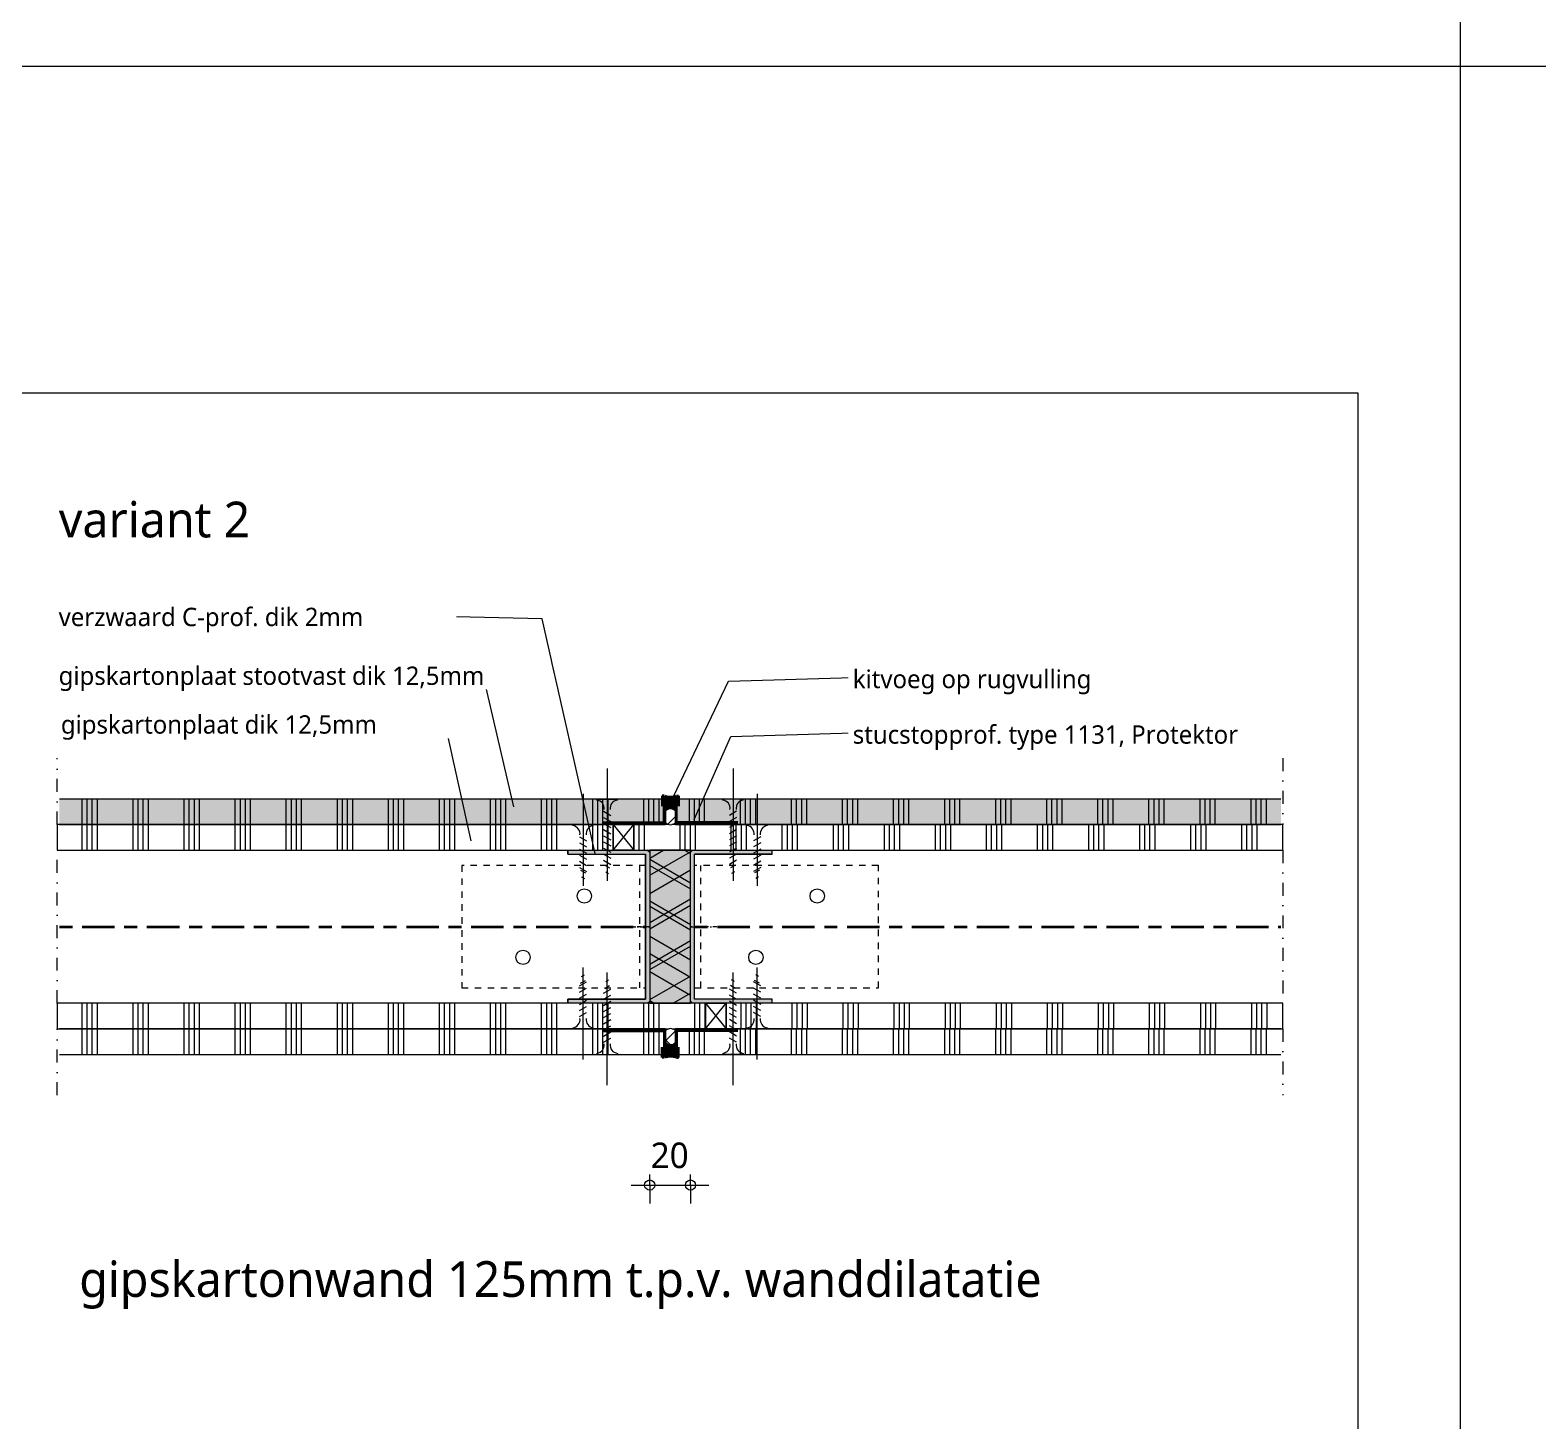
# Model space of a CAD drawing. Header units: millimetres. Extents: x -617 to 12931, y -7813 to -1363.
# Drawn here: x 811 to 1549, y -6991 to -6311 of the extents above; entities that cross this region are included whole.
import ezdxf

# ---------------------------------------------------------------- set-up
doc = ezdxf.new("R2010")
doc.units = ezdxf.units.MM
for name, pattern in [('Center', [31.75, 6.35, -4.7625, 15.875, -4.7625]), ('Dash', [6.35, 3.175, -3.175]), ('Dash dot', [15.875, 6.35, -4.7625, 0, -4.7625]), ('Streep-stip _ detail', [4, 2, -1, 0, -1])]:
    doc.linetypes.add(name, pattern=pattern)
for name, color, linetype, lineweight in [('A-ANNO-DIMS', 211, 'Continuous', 13), ('A-ANNO-DIMS-5', 211, 'Continuous', 13), ('A-ANNO-IDEN', 131, 'Continuous', 18), ('A-DETL', 90, 'Continuous', 13), ('A-DETL-CNTR', 5, 'Center', 35), ('A-DETL-GENF', 92, 'Continuous', 18), ('G-ANNO-TEXT', 231, 'Continuous', 13)]:
    doc.layers.add(name, color=color, linetype=linetype, lineweight=lineweight)
doc.styles.add('Segoe UI_2', font='segoeui.ttf', dxfattribs={"height": 9})
doc.styles.add('Segoe UI_3', font='segoeui.ttf', dxfattribs={"height": 12.5})
doc.styles.add('Segoe UI_4', font='segoeui.ttf', dxfattribs={"height": 17.5})
doc.dimstyles.new('2_5_mm', dxfattribs={"dimscale": 304.8, "dimtxt": 13.092049, "dimasz": 0.016404, "dimexe": 0.029528, "dimexo": 0.0625, "dimgap": 0.014764, "dimtad": 1, "dimdec": 0, "dimzin": 0, "dimdsep": 46, "dimtxsty": 'Segoe UI_3', "dimblk1": 'DOTBLANK', "dimblk2": 'DOTBLANK', "dimsah": 1, "dimcen": 0.09, "dimdle": 0.029528, "dimazin": 0, "dimtfac": 1, "dimtdec": 4, "dimtix": 1, "dimtmove": 0, "dimatfit": 3, "dimfxl": 0.029528, "dimfxlon": 1, "dimtvp": 1, "dimtfill": 1, "dimtolj": 1, "dimtzin": 0, "dimarcsym": 2})

# ---------------------------------------------------------------- blocks, each defined once
blk = doc.blocks.new('40  gipsplaat - stootvast D12_5-V448-22_1 Principedetails metalstud')
at = {"layer": 'A-DETL-GENF'}
blk.add_hatch(color=256, dxfattribs=at).paths.add_polyline_path([(1, 0), (297.5, 0), (297.5, 12.5), (1, 12.5)])
at = {"layer": 'A-DETL-GENF', "lineweight": 13}
h = blk.add_hatch(dxfattribs=at)
h.set_pattern_fill('FP_549', color=256, style=0, pattern_type=2)
h.set_pattern_definition([(90, (-813.956, 6699.517), (-25, 1e-15), []), (90, (-811.456, 6699.517), (-25, 1e-15), []), (90, (-808.956, 6699.517), (-25, 1e-15), []), (90, (-806.456, 6699.517), (-25, 1e-15), [])])
h.paths.add_polyline_path([(1, 0), (297.5, 0), (297.5, 12.5), (1, 12.5)])
at = {"layer": 'A-DETL-GENF'}
for p, q in [((297.5, 12.5), (1, 12.5)), ((297.5, 12.5), (1, 12.5)), ((297.5, 0), (297.5, 12.5)), ((297.5, 0), (297.5, 12.5)), ((1, 0), (272.19, 0)), ((272.24, 0), (282.19, 0)), ((272.24, 0), (282.19, 0)), ((282.19, 0), (297.5, 0))]:
    blk.add_line(p, q, dxfattribs=at)
blk = doc.blocks.new('40  gipsplaat - D12_5-2957592-22_1 Principedetails metalstud')
at = {"layer": 'A-DETL-GENF', "lineweight": 13}
h = blk.add_hatch(dxfattribs=at)
h.set_pattern_fill('FP_550', color=256, style=0, pattern_type=2)
h.set_pattern_definition([(90, (-813.956, 6812.017), (-25, 1e-15), []), (90, (-811.456, 6812.017), (-25, 1e-15), []), (90, (-808.956, 6812.017), (-25, 1e-15), []), (90, (-806.456, 6812.017), (-25, 1e-15), [])])
h.paths.add_polyline_path([(95.93, 0), (297.5, 0), (297.5, 12.5), (1, 12.5), (1, 0)])
at = {"layer": 'A-DETL-GENF'}
for p, q in [((297.5, 12.5), (1, 12.5)), ((297.5, 0), (297.5, 12.5)), ((297.5, 0), (297.5, 12.5)), ((1, 0), (297.5, 0)), ((1, 0), (297.5, 0))]:
    blk.add_line(p, q, dxfattribs=at)
blk = doc.blocks.new('22 verzwaard metalstud profiel - 75 mm-V449-22_1 Principedetails metalstud')
at = {"layer": 'A-DETL-GENF'}
blk.add_hatch(color=256, dxfattribs=at).paths.add_polyline_path([(-37.5, -7.37), (-37.5, -40), (-35.5, -40), (-35.5, -2), (35.5, -2), (35.5, -40), (37.5, -40), (37.5, -1), (36.5, 0), (-36.5, 0), (-37.5, -1)])
for p, q in [((-36.5, 0), (-37.5, -1)), ((-37.5, -1), (-36.5, 0)), ((37.5, -1), (36.5, 0)), ((-37.5, -7.37), (-37.5, -17.37)), ((-37.5, -17.37), (-37.5, -7.37)), ((-35.5, -2), (35.5, -2)), ((-35.5, -40), (-35.5, -2)), ((-35.5, -40), (-35.5, -2)), ((-35.5, -2), (35.5, -2)), ((35.5, -2), (35.5, -40)), ((35.5, -40), (35.5, -2)), ((37.5, -1), (36.5, 0)), ((-37.5, -40), (-35.5, -40)), ((-37.5, -40), (-35.5, -40)), ((35.5, -40), (37.5, -40)), ((35.5, -40), (37.5, -40))]:
    blk.add_line(p, q, dxfattribs=at)
blk = doc.blocks.new('40  gipsplaat - stootvast D12_5-V450-22_1 Principedetails metalstud')
at = {"layer": 'A-DETL-GENF'}
blk.add_hatch(color=256, dxfattribs=at).paths.add_polyline_path([(263.41, 0), (296.31, 0), (296.31, 12.5), (0, 12.5), (0, 0), (28.32, 0)])
at = {"layer": 'A-DETL-GENF', "lineweight": 13}
h = blk.add_hatch(dxfattribs=at)
h.set_pattern_fill('FP_551', color=256, style=0, pattern_type=2)
h.set_pattern_definition([(90, (-1116.648, 6699.517), (-25, 1e-15), []), (90, (-1114.148, 6699.517), (-25, 1e-15), []), (90, (-1111.648, 6699.517), (-25, 1e-15), []), (90, (-1109.148, 6699.517), (-25, 1e-15), [])])
h.paths.add_polyline_path([(296.31, 0), (296.31, 12.5), (0, 12.5), (0, 0), (263.41, 0)])
at = {"layer": 'A-DETL-GENF'}
for p, q in [((296.31, 12.5), (0, 12.5)), ((0, 12.5), (0, 1.03)), ((296.31, 12.5), (0, 12.5)), ((0, 1.03), (0, 0)), ((0, 1.03), (0, 0)), ((0, 0), (296.31, 0))]:
    blk.add_line(p, q, dxfattribs=at)
blk = doc.blocks.new('40  gipsplaat - D12_5-V451-22_1 Principedetails metalstud')
at = {"layer": 'A-DETL-GENF', "lineweight": 13}
h = blk.add_hatch(dxfattribs=at)
h.set_pattern_fill('FP_552', color=256, style=0, pattern_type=2)
h.set_pattern_definition([(90, (-1116.648, 6812.017), (-25, 1e-15), []), (90, (-1114.148, 6812.017), (-25, 1e-15), []), (90, (-1111.648, 6812.017), (-25, 1e-15), []), (90, (-1109.148, 6812.017), (-25, 1e-15), [])])
h.paths.add_polyline_path([(296.31, 0), (296.31, 12.5), (0, 12.5), (0, 0), (263.41, 0)])
at = {"layer": 'A-DETL-GENF'}
for p, q in [((14.67, 12.5), (0, 12.5)), ((0, 12.5), (0, 11.47)), ((0, 12.5), (0, 11.47)), ((0, 11.47), (0, 0)), ((24.67, 12.5), (14.67, 12.5)), ((24.67, 12.5), (14.67, 12.5)), ((296.31, 12.5), (24.67, 12.5)), ((0, 0), (296.31, 0)), ((0, 0), (296.31, 0))]:
    blk.add_line(p, q, dxfattribs=at)
blk = doc.blocks.new('00 afbreeklijn 1 s l - Type 1-V442-22_1 Principedetails metalstud')
at = {"layer": 'A-DETL-GENF', "linetype": 'Dash dot'}
for p, q in [((12.5, 0), (-20, 0)), ((100, 0), (25, 0)), ((145, 0), (112.5, 0))]:
    blk.add_line(p, q, dxfattribs=at)
blk = doc.blocks.new('22 verzwaard metalstud profiel - 75 mm-V452-22_1 Principedetails metalstud')
at = {"layer": 'A-DETL-GENF'}
blk.add_hatch(color=256, dxfattribs=at).paths.add_polyline_path([(-37.5, 17.76), (-37.5, 1), (-36.5, 0), (36.5, 0), (37.5, 1), (37.5, 40), (35.5, 40), (35.5, 2), (-35.5, 2), (-35.5, 40), (-37.5, 40)])
for p, q in [((-35.5, 40), (-37.5, 40)), ((-37.5, 40), (-35.5, 40)), ((-35.5, 2), (-35.5, 40)), ((-35.5, 40), (-35.5, 2)), ((37.5, 40), (35.5, 40)), ((35.5, 40), (35.5, 2)), ((35.5, 40), (35.5, 2)), ((35.5, 40), (37.5, 40)), ((37.5, 7.81), (37.5, 17.76)), ((37.5, 17.76), (37.5, 7.81)), ((-37.5, 1), (-36.5, 0)), ((-37.5, 1), (-36.5, 0)), ((35.5, 2), (-35.5, 2)), ((-35.5, 2), (35.5, 2)), ((36.5, 0), (37.5, 1)), ((37.5, 1), (36.5, 0))]:
    blk.add_line(p, q, dxfattribs=at)
blk = doc.blocks.new('40  gipsplaat - D12_5-V473-22_1 Principedetails metalstud')
at = {"layer": 'A-DETL-GENF', "lineweight": 13}
h = blk.add_hatch(dxfattribs=at)
h.set_pattern_fill('FP_581', color=256, style=0, pattern_type=2)
h.set_pattern_definition([(90, (-1141.32, 6799.517), (-25, 1e-15), []), (90, (-1138.82, 6799.517), (-25, 1e-15), []), (90, (-1136.32, 6799.517), (-25, 1e-15), []), (90, (-1133.82, 6799.517), (-25, 1e-15), [])])
h.paths.add_polyline_path([(0, 0), (272.63, 0), (272.63, 12.5), (0, 12.5)])
at = {"layer": 'A-DETL-GENF'}
for p, q in [((272.63, 12.5), (0, 12.5)), ((0, 12.5), (0, 0)), ((272.63, 12.5), (0, 12.5)), ((0, 12.5), (0, 0)), ((272.63, 0), (272.63, 12.5)), ((272.63, 0), (272.63, 12.5)), ((0, 0), (272.63, 0)), ((0, 0), (272.63, 0))]:
    blk.add_line(p, q, dxfattribs=at)
blk = doc.blocks.new('40  gipsplaat - D12_5-V474-22_1 Principedetails metalstud')
at = {"layer": 'A-DETL-GENF', "lineweight": 13}
h = blk.add_hatch(dxfattribs=at)
h.set_pattern_fill('FP_582', color=256, style=0, pattern_type=2)
h.set_pattern_definition([(90, (-813.956, 6799.517), (-25, 1e-15), []), (90, (-811.456, 6799.517), (-25, 1e-15), []), (90, (-808.956, 6799.517), (-25, 1e-15), []), (90, (-806.456, 6799.517), (-25, 1e-15), [])])
h.paths.add_polyline_path([(0, 0), (299.5, 0), (299.79, 0.07), (300.6, 0.07), (300.89, 0), (317.37, 0), (317.37, 12.5), (0, 12.5)])
at = {"layer": 'A-DETL-GENF'}
for p, q in [((290, 12.5), (0, 12.5)), ((0, 12.5), (0, 0)), ((290, 12.5), (0, 12.5)), ((0, 12.5), (0, 0)), ((309.97, 12.5), (290, 12.5)), ((317.37, 12.5), (309.97, 12.5)), ((317.37, 12.5), (309.97, 12.5)), ((317.37, 0), (317.37, 12.5)), ((317.37, 0), (317.37, 12.5)), ((0, 0), (299.5, 0)), ((0, 0), (299.5, 0)), ((300.89, 0), (317.37, 0)), ((300.89, 0), (317.37, 0))]:
    blk.add_line(p, q, dxfattribs=at)
blk = doc.blocks.new('20 klos p - Voorliggend-4383766-22_1 Principedetails metalstud')
at = {"layer": 'A-DETL-GENF'}
for p, q in [((10, 12.5), (0, 12.5)), ((0, 12.5), (0, 0)), ((0, 0), (10, 12.5)), ((0, 12.5), (10, 0)), ((10, 0), (10, 12.5)), ((0, 0), (10, 0))]:
    blk.add_line(p, q, dxfattribs=at)
blk = doc.blocks.new('40  gipsplaat - D12_5-V477-22_1 Principedetails metalstud')
at = {"layer": 'A-DETL-GENF', "lineweight": 13}
h = blk.add_hatch(dxfattribs=at)
h.set_pattern_fill('FP_585', color=256, style=0, pattern_type=2)
h.set_pattern_definition([(90, (-1096.143, 6712.017), (-25, 1e-15), []), (90, (-1093.643, 6712.017), (-25, 1e-15), []), (90, (-1091.143, 6712.017), (-25, 1e-15), []), (90, (-1088.643, 6712.017), (-25, 1e-15), [])])
h.paths.add_polyline_path([(27.78, 0), (317.81, 0), (317.81, 12.5), (18.7, 12.5), (18.41, 12.43), (17.6, 12.43), (17.31, 12.5), (0, 12.5), (0, 0), (20.5, 0)])
at = {"layer": 'A-DETL-GENF'}
for p, q in [((17.31, 12.5), (0, 12.5)), ((0, 12.5), (0, 0)), ((17.31, 12.5), (0, 12.5)), ((0, 12.5), (0, 0)), ((317.81, 12.5), (18.7, 12.5)), ((317.81, 12.5), (18.7, 12.5)), ((317.81, 0), (317.81, 12.5)), ((317.81, 0), (317.81, 12.5)), ((0, 0), (7.81, 0)), ((0, 0), (7.81, 0)), ((7.81, 0), (27.78, 0)), ((27.78, 0), (317.81, 0)), ((27.78, 0), (317.81, 0))]:
    blk.add_line(p, q, dxfattribs=at)
blk = doc.blocks.new('40  gipsplaat - D12_5-V478-22_1 Principedetails metalstud')
at = {"layer": 'A-DETL-GENF', "lineweight": 13}
h = blk.add_hatch(dxfattribs=at)
h.set_pattern_fill('FP_586', color=256, style=0, pattern_type=2)
h.set_pattern_definition([(90, (-813.956, 6712.017), (-25, 1e-15), []), (90, (-811.456, 6712.017), (-25, 1e-15), []), (90, (-808.956, 6712.017), (-25, 1e-15), []), (90, (-806.456, 6712.017), (-25, 1e-15), [])])
h.paths.add_polyline_path([(0, 0), (272.1875, 0), (272.1875, 12.5), (0, 12.5)])
at = {"layer": 'A-DETL-GENF'}
for p, q in [((272.1875, 12.5), (0, 12.5)), ((0, 12.5), (0, 0)), ((272.1875, 12.5), (0, 12.5)), ((0, 12.5), (0, 0)), ((272.1875, 0), (272.1875, 12.5)), ((272.1875, 0), (272.1875, 12.5)), ((0, 0), (272.1875, 0)), ((0, 0), (272.1875, 0))]:
    blk.add_line(p, q, dxfattribs=at)
blk = doc.blocks.new('42 stucstopprofiel droogbouw - type 1131-V158-22_1 Principedetails metalstud')
at = {"layer": 'A-DETL-GENF', "lineweight": 35}
for p, q in [((0, 14), (-0.99, 14)), ((-0.99, 14), (-0.99, 9)), ((0, 1), (0, 14)), ((-30, 1), (0, 1))]:
    blk.add_line(p, q, dxfattribs=at)
blk = doc.blocks.new('42 stucstopprofiel droogbouw - type 1131-V218-22_1 Principedetails metalstud')
at = {"layer": 'A-DETL-GENF', "lineweight": 35}
for p, q in [((-30, -1), (0, -1)), ((0, -1), (0, -14)), ((-0.99, -14), (-0.99, -9)), ((0, -14), (-0.99, -14))]:
    blk.add_line(p, q, dxfattribs=at)
blk = doc.blocks.new('30 L-anker plat a e - 90x60-V520-22_1 Principedetails metalstud')
at = {"layer": 'A-DETL-GENF', "linetype": 'Dash'}
for p, q in [((35, 90), (-25, 90)), ((-25, 90), (-25, 0)), ((35, 0), (35, 90)), ((35, 3), (-25, 3)), ((35, 0), (-25, 0))]:
    blk.add_line(p, q, dxfattribs=at)
at = {"layer": 'A-DETL-GENF', "linetype": 'Streep-stip _ detail', "lineweight": 13}
for p, q in [((5, 15), (5, -2)), ((5, -21.97), (5, -30))]:
    blk.add_line(p, q, dxfattribs=at)
at = {"layer": 'A-DETL-GENF', "lineweight": 13}
for centre in [(-10, 60), (20, 30)]:
    blk.add_circle(centre, 3.5, dxfattribs=at)
blk = doc.blocks.new('30 kitvoeg op rugvulling - holle kitvoeg 5mm-4457906-22_1 Principedetails metalstud')
at = {"layer": 'A-DETL-GENF', "lineweight": 13}
h = blk.add_hatch(dxfattribs=at)
h.set_pattern_fill('FP_639', color=256, style=0, pattern_type=2)
h.set_pattern_definition([(225, (1126.648, -6685.325), (10.606602, -10.606602), []), (315, (1126.648, -6685.325), (10.606602, 10.606602), [])])
h.paths.add_polyline_path([(2.1, 14.26), (1.31, 14.07), (0.6, 13.69), (0, 13.16), (0, 7.58), (0.6, 7.04), (1.31, 6.67), (2.1, 6.48), (2.9, 6.48), (3.69, 6.67), (4.4, 7.04), (5, 7.58), (5, 13.16), (4.4, 13.69), (3.69, 14.07), (2.9, 14.26)])
blk.add_hatch(color=256, dxfattribs=at).paths.add_polyline_path([(5, 7.58), (4.4, 7.04), (3.69, 6.67), (2.9, 6.48), (2.1, 6.48), (1.31, 6.67), (0.6, 7.04), (0, 7.58), (0, 0), (1.67, 0.44), (3.33, 0.44), (5, 0), (5, 7.04)])
for p, q in [((0, 13.16), (0, 7.58)), ((5, 7.58), (5, 13.16))]:
    blk.add_line(p, q, dxfattribs=at)
at = {"layer": 'A-DETL-GENF'}
for p, q in [((0, 7.58), (0, 0)), ((5, 0), (5, 7.58))]:
    blk.add_line(p, q, dxfattribs=at)
at = {"layer": 'A-DETL-GENF', "lineweight": 13}
for centre, start, end in [((2.5, 10.95), 41.40962, 138.59038), ((2.5, 9.78), 221.40962, 318.59038)]:
    blk.add_arc(centre, 3.33, start, end, dxfattribs=at)
at = {"layer": 'A-DETL-GENF'}
blk.add_open_spline([(0, 0), (0.56, 0.22), (1.67, 0.52), (3.33, 0.52), (4.44, 0.22), (5, 0)], degree=3, dxfattribs=at)
blk = doc.blocks.new('30 L-anker plat a e - 90x60-V521-22_1 Principedetails metalstud')
at = {"layer": 'A-DETL-GENF', "linetype": 'Dash'}
for p, q in [((35, 90), (-25, 90)), ((-25, 90), (-25, 0)), ((35, 0), (35, 90)), ((35, 3), (-25, 3)), ((35, 0), (-25, 0))]:
    blk.add_line(p, q, dxfattribs=at)
at = {"layer": 'A-DETL-GENF', "linetype": 'Streep-stip _ detail', "lineweight": 13}
for p, q in [((5, 15), (5, -2.03)), ((5, -22), (5, -30))]:
    blk.add_line(p, q, dxfattribs=at)
at = {"layer": 'A-DETL-GENF', "lineweight": 13}
for centre in [(-10, 60), (20, 30)]:
    blk.add_circle(centre, 3.5, dxfattribs=at)
blk = doc.blocks.new('30 kitvoeg op rugvulling - holle kitvoeg 5mm-4457907-22_1 Principedetails metalstud')
at = {"layer": 'A-DETL-GENF', "lineweight": 13}
blk.add_hatch(color=256, dxfattribs=at).paths.add_polyline_path([(5, 0), (3.33, -0.44), (1.67, -0.44), (0, 0), (0, -7.58), (0.6, -7.04), (1.31, -6.67), (2.1, -6.48), (2.9, -6.48), (3.69, -6.67), (4.4, -7.04), (5, -7.58), (5, -7.04)])
h = blk.add_hatch(dxfattribs=at)
h.set_pattern_fill('FP_640', color=256, style=0, pattern_type=2)
h.set_pattern_definition([(225, (1126.648, -6813.709), (10.606602, -10.606602), []), (315, (1126.648, -6813.709), (10.606602, 10.606602), [])])
h.paths.add_polyline_path([(2.9, -6.48), (2.1, -6.48), (1.31, -6.67), (0.6, -7.04), (0, -7.58), (0, -13.16), (0.6, -13.69), (1.31, -14.07), (2.1, -14.26), (2.9, -14.26), (3.69, -14.07), (4.4, -13.69), (5, -13.16), (5, -7.58), (4.4, -7.04), (3.69, -6.67)])
at = {"layer": 'A-DETL-GENF'}
for p, q in [((0, 0), (0, -7.58)), ((5, -7.58), (5, 0))]:
    blk.add_line(p, q, dxfattribs=at)
at = {"layer": 'A-DETL-GENF', "lineweight": 13}
for p, q in [((0, -7.58), (0, -13.16)), ((5, -13.16), (5, -7.58))]:
    blk.add_line(p, q, dxfattribs=at)
for centre, start, end in [((2.5, -9.78), 41.40962, 138.59038), ((2.5, -10.95), 221.40962, 318.59038)]:
    blk.add_arc(centre, 3.33, start, end, dxfattribs=at)
at = {"layer": 'A-DETL-GENF'}
blk.add_open_spline([(5, 0), (4.44, -0.22), (3.33, -0.52), (1.67, -0.52), (0.56, -0.22), (0, 0)], degree=3, dxfattribs=at)
blk = doc.blocks.new('00 schroef s e - 30mm-2157679-22_1 Principedetails metalstud')
at = {"layer": 'A-DETL-GENF'}
for p, q in [((-15.02, 0), (30, 0)), ((0, -5), (0, 5)), ((0.48, 5), (0, 5)), ((5.98, -1.75), (7.98, 1.75)), ((8.98, -1.75), (10.98, 1.75)), ((8.98, -1.75), (10.98, 1.75)), ((11.98, -1.75), (13.98, 1.75)), ((14.98, -1.75), (16.98, 1.75)), ((17.98, -1.75), (19.98, 1.75)), ((20.98, -1.75), (22.98, 1.75)), ((22.3, -1.22), (23.7, 1.22)), ((25.6, -0.7), (26.4, 0.7)), ((0.48, -5), (0, -5))]:
    blk.add_line(p, q, dxfattribs=at)
for centre, radius, start, end in [((4.48, 5.51), 4.03, 187.28672, 278.68299), ((4.59, -5.65), 4.16, 83.05422, 170.97608)]:
    blk.add_arc(centre, radius, start, end, dxfattribs=at)
blk = doc.blocks.new('00 schroef s e - 40mm-2174073-22_1 Principedetails metalstud')
at = {"layer": 'A-DETL-GENF'}
for p, q in [((-15.02, 0), (40, 0)), ((0, -5), (0, 5)), ((0.48, 5), (0, 5)), ((5.98, -1.75), (7.98, 1.75)), ((8.98, -1.75), (10.98, 1.75)), ((8.98, -1.75), (10.98, 1.75)), ((11.98, -1.75), (13.98, 1.75)), ((14.98, -1.75), (16.98, 1.75)), ((17.98, -1.75), (19.98, 1.75)), ((20.98, -1.75), (22.98, 1.75)), ((23.98, -1.75), (25.98, 1.75)), ((26.98, -1.75), (28.98, 1.75)), ((29.98, -1.75), (31.98, 1.75)), ((32.3, -1.22), (33.7, 1.22)), ((35.6, -0.7), (36.4, 0.7)), ((0.48, -5), (0, -5))]:
    blk.add_line(p, q, dxfattribs=at)
for centre, radius, start, end in [((4.48, 5.51), 4.03, 187.28672, 278.68299), ((4.59, -5.65), 4.16, 83.05422, 170.97608)]:
    blk.add_arc(centre, radius, start, end, dxfattribs=at)
blk = doc.blocks.new('00 schroef s e - 30mm-4332139-22_1 Principedetails metalstud')
at = {"layer": 'A-DETL-GENF'}
for p, q in [((0, 5), (0, -5)), ((0.48, 5), (0, 5)), ((5.98, 1.75), (7.98, -1.75)), ((8.98, 1.75), (10.98, -1.75)), ((8.98, 1.75), (10.98, -1.75)), ((11.98, 1.75), (13.98, -1.75)), ((14.98, 1.75), (16.98, -1.75)), ((17.98, 1.75), (19.98, -1.75)), ((20.98, 1.75), (22.98, -1.75)), ((22.3, 1.22), (23.7, -1.22)), ((25.6, 0.7), (26.4, -0.7)), ((-15.02, 0), (30, 0)), ((0.48, -5), (0, -5))]:
    blk.add_line(p, q, dxfattribs=at)
for centre, radius, start, end in [((4.59, 5.65), 4.16, 189.02392, 276.94578), ((4.48, -5.51), 4.03, 81.31701, 172.71328)]:
    blk.add_arc(centre, radius, start, end, dxfattribs=at)
blk = doc.blocks.new('00 schroef s e - 40mm-4332099-22_1 Principedetails metalstud')
at = {"layer": 'A-DETL-GENF'}
for p, q in [((0, 5), (0, -5)), ((0.48, 5), (0, 5)), ((5.98, 1.75), (7.98, -1.75)), ((8.98, 1.75), (10.98, -1.75)), ((8.98, 1.75), (10.98, -1.75)), ((11.98, 1.75), (13.98, -1.75)), ((14.98, 1.75), (16.98, -1.75)), ((17.98, 1.75), (19.98, -1.75)), ((20.98, 1.75), (22.98, -1.75)), ((23.98, 1.75), (25.98, -1.75)), ((26.98, 1.75), (28.98, -1.75)), ((29.98, 1.75), (31.98, -1.75)), ((32.3, 1.22), (33.7, -1.22)), ((35.6, 0.7), (36.4, -0.7)), ((-15.02, 0), (40, 0)), ((0.48, -5), (0, -5))]:
    blk.add_line(p, q, dxfattribs=at)
for centre, radius, start, end in [((4.59, 5.65), 4.16, 189.02392, 276.94578), ((4.48, -5.51), 4.03, 81.31701, 172.71328)]:
    blk.add_arc(centre, radius, start, end, dxfattribs=at)
blk = doc.blocks.new('42 isolatie - Type 1-3760052-22_1 Principedetails metalstud')
at = {"layer": 'A-DETL-GENF'}
blk.add_hatch(color=256, dxfattribs=at).paths.add_polyline_path([(75.28, 20.77), (0.28, 20.77), (0.28, 0.8), (75.28, 0.8)])
at = {"layer": 'A-DETL-GENF', "lineweight": 13}
h = blk.add_hatch(dxfattribs=at)
h.set_pattern_fill('FP_647', color=256, style=0, pattern_type=2)
h.set_pattern_definition([(60, (-2355.522, 120.812), (-17.3205, 10), []), (120, (-2355.522, 120.812), (-17.3205, -10), [])])
h.paths.add_polyline_path([(75.28, 20.77), (0.28, 20.77), (0.28, 0.8), (75.28, 0.8)])
h = blk.add_hatch(dxfattribs=at)
h.set_pattern_fill('FP_648', color=256, style=0, pattern_type=2)
h.set_pattern_definition([(60, (-2375.531, 120.812), (-12.99038, 7.5), []), (120, (-2375.531, 120.812), (-12.99038, -7.5), [])])
h.paths.add_polyline_path([(75.28, 20.77), (0.28, 20.77), (0.28, 0.8), (75.28, 0.8)])
at = {"layer": 'A-DETL-GENF'}
for p, q in [((75.28, 20.77), (0.28, 20.77)), ((0.28, 20.77), (0.28, 0.8)), ((75.28, 20.77), (0.28, 20.77)), ((0.28, 20.77), (0.28, 0.8)), ((75.28, 20.77), (0.28, 20.77)), ((0.28, 20.77), (0.28, 0.8)), ((75.28, 0.8), (75.28, 20.77)), ((75.28, 0.8), (75.28, 20.77)), ((75.28, 0.8), (75.28, 20.77)), ((0.28, 0.8), (75.28, 0.8)), ((0.28, 0.8), (75.28, 0.8)), ((0.28, 0.8), (75.28, 0.8))]:
    blk.add_line(p, q, dxfattribs=at)
blk = doc.blocks.new('DIMBLOCK264-22_1 Principedetails metalstud')
at = {"layer": 'A-ANNO-DIMS-5'}
for p, q in [((1113.96, -6876.01), (1113.96, -6867.01)), ((1133.96, -6876.01), (1133.96, -6867.01)), ((1104.96, -6876.01), (1142.96, -6876.01)), ((1113.96, -6876.01), (1113.96, -6885.01)), ((1133.96, -6876.01), (1133.96, -6885.01))]:
    blk.add_line(p, q, dxfattribs=at)
for centre in [(1113.96, -6876.01), (1133.96, -6876.01)]:
    blk.add_circle(centre, 2.5, dxfattribs=at)
at = {"layer": 'A-ANNO-DIMS-5', "color": 0, "insert": (1114.43, -6855.2), "char_height": 12.5, "width": 22.8516, "attachment_point": 1, "line_spacing_factor": 1.142579, "style": 'Segoe UI_3', "bg_fill": 3, "box_fill_scale": 1.25, "bg_fill_color": 9, "bg_fill_true_color": 13158600, "bg_fill_transparency": 0}
blk.add_mtext('20', dxfattribs=at)
blk = doc.blocks.new('_DotBlank')
at = {"color": 0, "linetype": 'ByBlock', "lineweight": -2}
blk.add_line((-0.5, 0), (-1, 0), dxfattribs=at)
blk.add_circle((0, 0), 0.5, dxfattribs=at)

msp = doc.modelspace()

# ---------------------------------------------------------------- linework, layer by layer
at = {"layer": 'A-ANNO-IDEN'}
for p, q in [((1061.36, -6598.85), (983.7, -6597.06)), ((1032.78, -6627.63), (1045.85, -6625.84)), ((1047.45, -6690.8), (1032.78, -6627.63)), ((1152.49, -6629.23), (1213.38, -6627.44)), ((1123.91, -6689.22), (1152.49, -6629.23)), ((1014.19, -6651.49), (990.1, -6649.71)), ((1026.48, -6707.48), (1014.19, -6651.49)), ((1135.77, -6697.1), (1153.61, -6656.42)), ((1153.61, -6656.42), (1213.38, -6654.63))]:
    msp.add_line(p, q, dxfattribs=at)
at = {"layer": 'A-DETL', "lineweight": 18}
for p, q in [((1510.71, -4843.15), (1510.71, -7813.15)), ((-589.29, -6328.15), (3610.71, -6328.15)), ((-539.29, -6488.15), (1460.71, -6488.15)), ((1460.71, -6488.15), (1460.71, -7763.15))]:
    msp.add_line(p, q, dxfattribs=at)
at = {"layer": 'A-DETL-CNTR'}
for p, q in [((824.96, -6749.52), (1111.96, -6749.52)), ((1135.96, -6749.52), (1422.96, -6749.52))]:
    msp.add_line(p, q, dxfattribs=at)

# ---------------------------------------------------------------- block references
at = {"layer": 'A-DETL-GENF', "linetype": 'Dash dot'}
for p, rotation in [((823.96, -6687.02), 269.9999999999999), ((1423.96, -6812.02), 89.99999999999989)]:
    msp.add_blockref('00 afbreeklijn 1 s l - Type 1-V442-22_1 Principedetails metalstud', p, dxfattribs=dict(at, rotation=rotation))
at = {"layer": 'A-DETL-GENF'}
for name, p, rotation in [('00 schroef s e - 40mm-2174073-22_1 Principedetails metalstud', (1093.14, -6687.02), 269.9999999999998), ('00 schroef s e - 40mm-4332099-22_1 Principedetails metalstud', (1154.77, -6687.02), 270.0000000000002), ('00 schroef s e - 30mm-2157679-22_1 Principedetails metalstud', (1081.35, -6699.52), 270.0000000000009), ('00 schroef s e - 30mm-4332139-22_1 Principedetails metalstud', (1166.56, -6699.52), 269.999999999999), ('22 verzwaard metalstud profiel - 75 mm-V452-22_1 Principedetails metalstud', (1113.96, -6749.52), 89.99999999999912), ('42 isolatie - Type 1-3760052-22_1 Principedetails metalstud', (1113.16, -6711.74), 270), ('22 verzwaard metalstud profiel - 75 mm-V449-22_1 Principedetails metalstud', (1133.96, -6749.52), 90.00000000000088), ('00 schroef s e - 30mm-4332139-22_1 Principedetails metalstud', (1081.35, -6799.52), 89.99999999999852), ('00 schroef s e - 40mm-4332099-22_1 Principedetails metalstud', (1093.14, -6812.02), 89.99999999999974), ('00 schroef s e - 40mm-2174073-22_1 Principedetails metalstud', (1154.77, -6812.02), 89.9999999999992), ('00 schroef s e - 30mm-2157679-22_1 Principedetails metalstud', (1166.56, -6799.52), 90.00000000000044)]:
    msp.add_blockref(name, p, dxfattribs=dict(at, rotation=rotation))
for name, p in [('40  gipsplaat - stootvast D12_5-V448-22_1 Principedetails metalstud', (823.96, -6699.52)), ('40  gipsplaat - stootvast D12_5-V450-22_1 Principedetails metalstud', (1126.65, -6699.52)), ('40  gipsplaat - D12_5-V478-22_1 Principedetails metalstud', (823.96, -6712.02)), ('20 klos p - Voorliggend-4383766-22_1 Principedetails metalstud', (1096.14, -6712.02)), ('40  gipsplaat - D12_5-V477-22_1 Principedetails metalstud', (1106.14, -6712.02)), ('40  gipsplaat - D12_5-V474-22_1 Principedetails metalstud', (823.96, -6799.52)), ('20 klos p - Voorliggend-4383766-22_1 Principedetails metalstud', (1141.32, -6799.52)), ('40  gipsplaat - D12_5-V473-22_1 Principedetails metalstud', (1151.32, -6799.52)), ('40  gipsplaat - D12_5-2957592-22_1 Principedetails metalstud', (823.96, -6812.02)), ('40  gipsplaat - D12_5-V451-22_1 Principedetails metalstud', (1126.65, -6812.02))]:
    msp.add_blockref(name, p, dxfattribs=at)
at = {"layer": 'A-DETL-GENF', "lineweight": 35}
for name, p in [('42 stucstopprofiel droogbouw - type 1131-V158-22_1 Principedetails metalstud', (1120.99, -6699.52)), ('42 stucstopprofiel droogbouw - type 1131-V218-22_1 Principedetails metalstud', (1120.99, -6799.52))]:
    msp.add_blockref(name, p, dxfattribs=at)
at = {"layer": 'A-DETL-GENF', "lineweight": 13, "rotation": 180}
for name, p in [('30 kitvoeg op rugvulling - holle kitvoeg 5mm-4457906-22_1 Principedetails metalstud', (1126.65, -6685.33)), ('30 kitvoeg op rugvulling - holle kitvoeg 5mm-4457907-22_1 Principedetails metalstud', (1126.65, -6813.71))]:
    msp.add_blockref(name, p, dxfattribs=at)
at = {"layer": 'A-DETL-GENF', "lineweight": 35, "rotation": 180}
for name, p in [('42 stucstopprofiel droogbouw - type 1131-V218-22_1 Principedetails metalstud', (1127.15, -6699.52)), ('42 stucstopprofiel droogbouw - type 1131-V158-22_1 Principedetails metalstud', (1127.15, -6799.52))]:
    msp.add_blockref(name, p, dxfattribs=at)
at = {"layer": 'A-DETL-GENF', "linetype": 'Streep-stip _ detail', "lineweight": 13}
for name, p, rotation in [('30 L-anker plat a e - 90x60-V520-22_1 Principedetails metalstud', (1111.96, -6754.52), 89.99999999999987), ('30 L-anker plat a e - 90x60-V521-22_1 Principedetails metalstud', (1135.96, -6744.52), 269.9999999999998)]:
    msp.add_blockref(name, p, dxfattribs=dict(at, rotation=rotation))

# ---------------------------------------------------------------- texts
at = {"layer": 'G-ANNO-TEXT', "color": 7, "char_height": 17.5, "attachment_point": 1, "style": 'Segoe UI_4'}
for s, insert, width in [('variant 2', (824.67, -6541.41), 113.8396), ('gipskartonwand 125mm t.p.v. wanddilatatie', (834.67, -6913.29), 575.2108)]:
    msp.add_mtext(s, dxfattribs=dict(at, insert=insert, width=width))

# ---------------------------------------------------------------- dimensions: what is measured, and where the dimension line sits
at = {"layer": 'A-ANNO-DIMS'}
dim = msp.add_linear_dim(base=(1133.96, -6876.01), p1=(1113.96, -6867.01), p2=(1133.96, -6867.01), dimstyle='2_5_mm', override={"dimpost": '<>', "dimfxl": 20}, dxfattribs=at)
dim.commit()
dim.dimension.update_dxf_attribs({"geometry": 'DIMBLOCK264-22_1 Principedetails metalstud', "text_midpoint": (1123.96, -6865.05)})

# ---------------------------------------------------------------- next in the draw order: texts
at = {"layer": 'A-ANNO-IDEN', "lineweight": 13, "char_height": 9, "attachment_point": 1, "style": 'Segoe UI_2', "bg_fill": 3, "box_fill_scale": 1.25, "bg_fill_color": 9, "bg_fill_true_color": 13158600, "bg_fill_transparency": 0}
for s, insert, width in [('verzwaard C-prof. dik 2mm', (824.6, -6593.36), 192.405), ('gipskartonplaat stootvast dik 12,5mm', (824.6, -6622.14), 267.7636), ('kitvoeg op rugvulling', (1213.38, -6623.74), 152.3206), ('gipskartonplaat dik 12,5mm', (825.7, -6646), 198.8185), ('stucstopprof. type 1131, Protektor', (1213.38, -6650.93), 242.9113)]:
    msp.add_mtext(s, dxfattribs=dict(at, insert=insert, width=width))

# ---------------------------------------------------------------- next in the draw order: linework, layer by layer
at = {"layer": 'A-ANNO-IDEN'}
msp.add_line((1087.25, -6713.75), (1061.36, -6598.85), dxfattribs=at)

doc.saveas('drawing.dxf')
